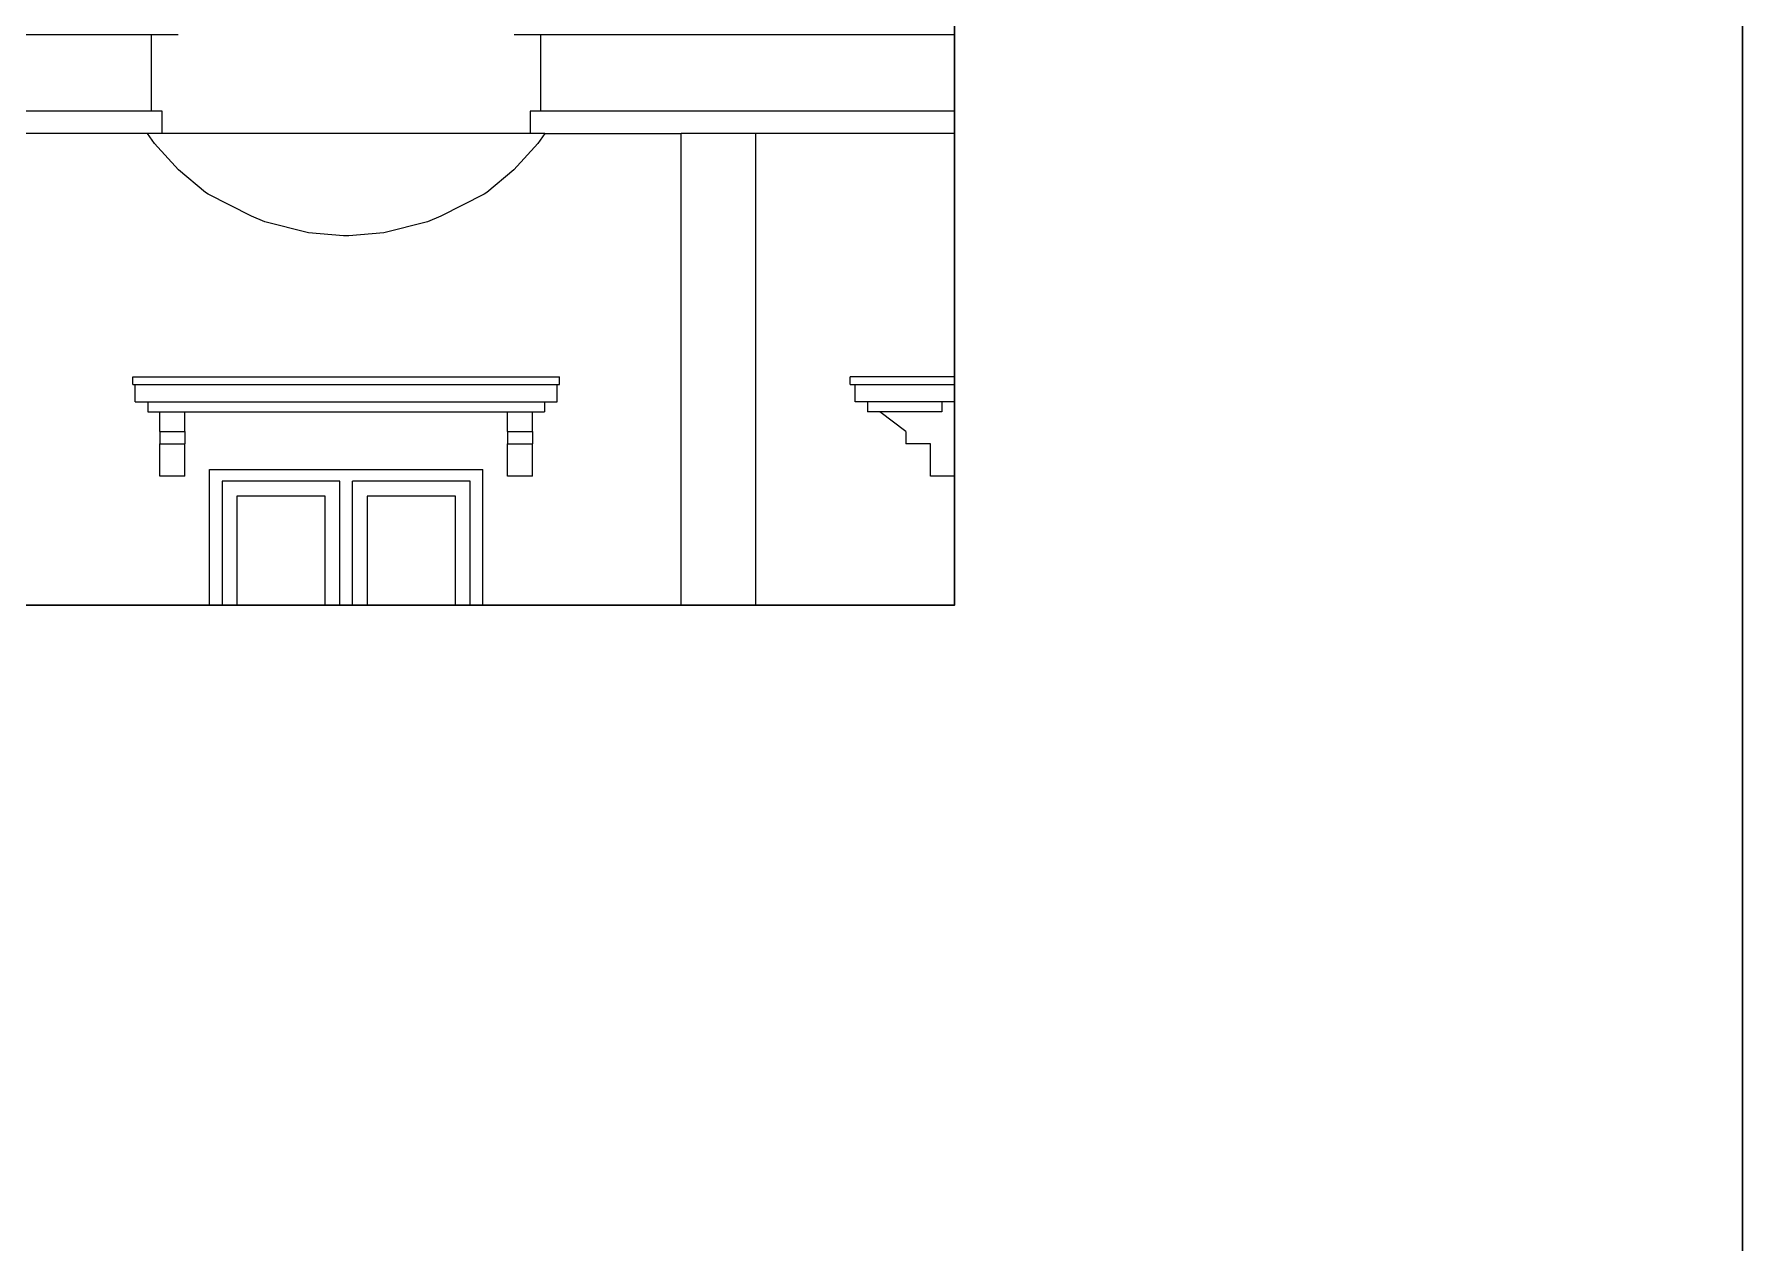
# Model space of a CAD drawing. Header units: millimetres. Extents: x -667 to -468, y -723 to -475.
# Drawn here: x -570.36 to -563.45, y -496.04 to -491.14 of the extents above; entities that cross this region are included whole.
import ezdxf

# ---------------------------------------------------------------- set-up
doc = ezdxf.new("R2010")
doc.units = ezdxf.units.MM
doc.layers.get('0').update_dxf_attribs({"lineweight": 9})
doc.layers.add('dinding', color=36, linetype='Continuous', lineweight=9)

msp = doc.modelspace()

# ---------------------------------------------------------------- linework, layer by layer
at = {"lineweight": 30}
for points in [[(-566.6511, -486.5949), (-566.6511, -493.4449), (-577.6625, -493.4449), (-577.6625, -494.4449), (-582.7711, -494.4449)], [(-570.5133, -486.5949), (-563.4761, -486.5949), (-563.4761, -490.0449), (-563.4511, -490.0449), (-563.4511, -490.1449), (-563.4761, -490.1449), (-563.4761, -496.0449)]]:
    msp.add_lwpolyline(points, dxfattribs=at)
at = {"layer": 'dinding'}
for p, q in [((-566.6511, -491.1449), (-566.6511, -491.0449)), ((-573.4492, -491.1449), (-569.8855, -491.1449)), ((-569.8855, -491.4544), (-569.8855, -491.1449)), ((-569.8855, -491.1449), (-569.7774, -491.1449)), ((-568.4248, -491.1449), (-568.3168, -491.1449)), ((-568.3168, -491.4544), (-568.3168, -491.1449)), ((-568.3168, -491.1449), (-566.6511, -491.1449)), ((-566.6511, -491.4549), (-566.6511, -491.1449)), ((-569.8426, -491.4549), (-573.4492, -491.4549)), ((-569.8855, -491.4544), (-569.8871, -491.4544)), ((-569.8426, -491.4544), (-569.8855, -491.4544)), ((-569.8426, -491.4549), (-569.8426, -491.4544)), ((-569.8426, -491.5444), (-569.8426, -491.4549)), ((-568.3168, -491.4544), (-568.3596, -491.4544)), ((-568.3596, -491.4544), (-568.3596, -491.4549)), ((-566.6511, -491.4549), (-568.3596, -491.4549)), ((-568.3596, -491.4549), (-568.3596, -491.5449)), ((-568.3152, -491.4544), (-568.3168, -491.4544)), ((-566.6511, -491.5449), (-566.6511, -491.4549)), ((-569.9015, -491.5449), (-570.4511, -491.5449)), ((-569.8737, -491.5852), (-569.9015, -491.5449)), ((-569.8248, -491.5449), (-569.9015, -491.5449)), ((-569.7763, -491.6909), (-569.8737, -491.5852)), ((-568.3596, -491.5444), (-569.8426, -491.5444)), ((-569.7768, -491.5449), (-569.8248, -491.5449)), ((-569.6464, -491.5449), (-569.7768, -491.5449)), ((-568.3285, -491.5852), (-568.426, -491.6909)), ((-568.3007, -491.5449), (-568.3774, -491.5449)), ((-568.3007, -491.5449), (-568.3285, -491.5852)), ((-568.3007, -491.5449), (-567.7511, -491.5449)), ((-567.4511, -491.5449), (-567.7511, -491.5449)), ((-567.7511, -493.4449), (-567.7511, -491.5449)), ((-566.6511, -491.5449), (-567.4511, -491.5449)), ((-567.4511, -493.4449), (-567.4511, -491.5449)), ((-566.6511, -492.5249), (-566.6511, -491.5449)), ((-569.6683, -491.7816), (-569.7763, -491.6909)), ((-568.426, -491.6909), (-568.5339, -491.7816)), ((-569.6572, -491.7888), (-569.6683, -491.7816)), ((-569.4828, -491.8776), (-569.6572, -491.7888)), ((-568.545, -491.7888), (-568.7194, -491.8776)), ((-568.5339, -491.7816), (-568.545, -491.7888)), ((-569.4286, -491.8995), (-569.4828, -491.8776)), ((-569.2531, -491.944), (-569.4286, -491.8995)), ((-568.7736, -491.8995), (-568.9491, -491.944)), ((-568.7194, -491.8776), (-568.7736, -491.8995)), ((-569.1124, -491.9562), (-569.2531, -491.944)), ((-569.1011, -491.957), (-569.1124, -491.9562)), ((-569.0899, -491.9562), (-569.1011, -491.957)), ((-568.9491, -491.944), (-569.0899, -491.9562)), ((-569.9611, -492.5555), (-569.9611, -492.5249)), ((-569.9611, -492.5249), (-568.2411, -492.5249)), ((-569.9611, -492.5555), (-569.9511, -492.5555)), ((-569.9511, -492.6249), (-569.9511, -492.5555)), ((-569.9511, -492.5555), (-568.2511, -492.5555)), ((-568.2511, -492.6249), (-568.2511, -492.5555)), ((-568.2511, -492.5555), (-568.2411, -492.5555)), ((-568.2411, -492.5555), (-568.2411, -492.5249)), ((-566.6511, -492.5249), (-567.0711, -492.5249)), ((-567.0711, -492.5555), (-567.0711, -492.5249)), ((-567.0711, -492.5555), (-567.0511, -492.5555)), ((-567.0511, -492.5555), (-566.6511, -492.5555)), ((-567.0511, -492.6249), (-567.0511, -492.5555)), ((-566.6511, -492.5555), (-566.6511, -492.5249)), ((-566.6511, -492.6249), (-566.6511, -492.5555)), ((-569.9511, -492.6249), (-569.9004, -492.6249)), ((-569.9004, -492.6249), (-569.9004, -492.6658)), ((-569.9004, -492.6249), (-568.3018, -492.6249)), ((-568.3018, -492.6249), (-568.3018, -492.6658)), ((-568.3018, -492.6249), (-568.2511, -492.6249)), ((-567.0004, -492.6249), (-567.0511, -492.6249)), ((-567.0004, -492.6249), (-567.0004, -492.6658)), ((-566.7018, -492.6249), (-567.0004, -492.6249)), ((-566.7018, -492.6249), (-566.7018, -492.6658)), ((-566.6511, -492.6249), (-566.7018, -492.6249)), ((-566.6511, -492.9249), (-566.6511, -492.6249)), ((-569.9004, -492.6658), (-569.8511, -492.6658)), ((-569.8511, -492.7449), (-569.8511, -492.6658)), ((-569.8511, -492.6658), (-569.7511, -492.6658)), ((-569.7511, -492.7449), (-569.7511, -492.6658)), ((-569.7511, -492.6658), (-568.4511, -492.6658)), ((-568.4511, -492.7449), (-568.4511, -492.6658)), ((-568.4511, -492.6658), (-568.3511, -492.6658)), ((-568.3511, -492.7449), (-568.3511, -492.6658)), ((-568.3511, -492.6658), (-568.3018, -492.6658)), ((-566.9511, -492.6658), (-567.0004, -492.6658)), ((-566.8471, -492.7449), (-566.9511, -492.6658)), ((-566.7018, -492.6658), (-566.9511, -492.6658)), ((-569.8511, -492.7449), (-569.7511, -492.7449)), ((-569.8511, -492.7449), (-569.8511, -492.7949)), ((-569.7511, -492.7449), (-569.7511, -492.7949)), ((-568.4511, -492.7449), (-568.3511, -492.7449)), ((-568.4511, -492.7449), (-568.4511, -492.7949)), ((-568.3511, -492.7449), (-568.3511, -492.7949)), ((-566.8471, -492.7449), (-566.8471, -492.7949)), ((-569.8511, -492.9249), (-569.8511, -492.7949)), ((-569.8511, -492.7949), (-569.7511, -492.7949)), ((-569.7511, -492.9249), (-569.7511, -492.7949)), ((-568.4511, -492.9249), (-568.4511, -492.7949)), ((-568.4511, -492.7949), (-568.3511, -492.7949)), ((-568.3511, -492.9249), (-568.3511, -492.7949)), ((-566.7471, -492.7949), (-566.8471, -492.7949)), ((-566.7471, -492.9249), (-566.7471, -492.7949)), ((-569.6511, -493.4449), (-569.6511, -492.8981)), ((-569.6511, -492.8981), (-568.5511, -492.8981)), ((-568.5511, -493.4449), (-568.5511, -492.8981)), ((-569.7511, -492.9249), (-569.8511, -492.9249)), ((-569.1261, -492.9449), (-569.6011, -492.9449)), ((-569.6011, -492.9449), (-569.6011, -493.4449)), ((-569.1261, -493.4449), (-569.1261, -492.9449)), ((-568.6011, -492.9449), (-569.0761, -492.9449)), ((-569.0761, -493.4449), (-569.0761, -492.9449)), ((-568.6011, -493.4449), (-568.6011, -492.9449)), ((-568.3511, -492.9249), (-568.4511, -492.9249)), ((-566.6511, -492.9249), (-566.7471, -492.9249)), ((-566.6511, -492.9249), (-566.6511, -493.4449)), ((-569.1861, -493.0049), (-569.5411, -493.0049)), ((-569.5411, -493.0049), (-569.5411, -493.4449)), ((-569.1861, -493.4449), (-569.1861, -493.0049)), ((-568.6611, -493.0049), (-569.0161, -493.0049)), ((-569.0161, -493.0049), (-569.0161, -493.4449)), ((-568.6611, -493.4449), (-568.6611, -493.0049)), ((-570.4511, -493.4449), (-569.6511, -493.4449)), ((-569.6511, -493.4449), (-569.6011, -493.4449)), ((-569.6011, -493.4449), (-569.5411, -493.4449)), ((-569.5411, -493.4449), (-569.1861, -493.4449)), ((-569.1861, -493.4449), (-569.1261, -493.4449)), ((-569.1261, -493.4449), (-569.0761, -493.4449)), ((-569.0761, -493.4449), (-569.0161, -493.4449)), ((-569.0161, -493.4449), (-568.6611, -493.4449)), ((-568.6611, -493.4449), (-568.6011, -493.4449)), ((-568.6011, -493.4449), (-568.5511, -493.4449)), ((-568.5511, -493.4449), (-567.7511, -493.4449)), ((-567.7511, -493.4449), (-567.4511, -493.4449)), ((-567.4511, -493.4449), (-566.6511, -493.4449))]:
    msp.add_line(p, q, dxfattribs=at)

doc.saveas('drawing.dxf')
